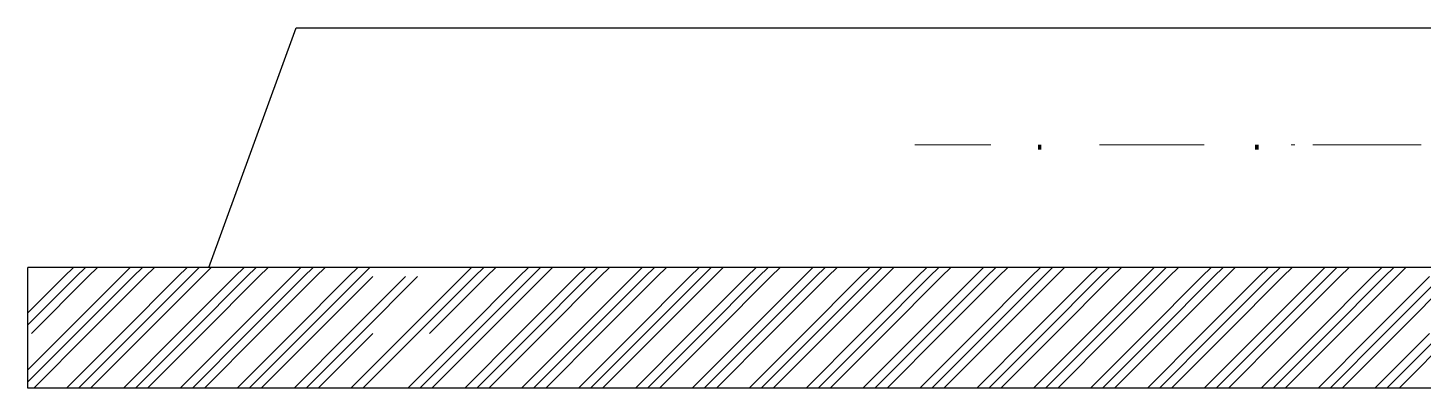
# Model space of a CAD drawing. Header units: inches. Extents: x 2435 to 7572, y 377 to 2555.
# Drawn here: x 5612.4 to 5872.6, y 1107.5 to 1174.7 of the extents above; entities that cross this region are included whole.
import ezdxf

# ---------------------------------------------------------------- set-up
doc = ezdxf.new("R2010")
doc.units = ezdxf.units.IN
doc.header["$MEASUREMENT"] = 0

msp = doc.modelspace()

# ---------------------------------------------------------------- hatches: boundary and pattern name
at = {"transparency": 33554559}
for points in [[(5801.41, 1151.95), (5800.74, 1151.95), (5800.74, 1152.89), (5801.41, 1152.89)], [(5841.88, 1151.95), (5841.2, 1151.95), (5841.2, 1152.89), (5841.88, 1152.89)]]:
    msp.add_hatch(color=256, dxfattribs=at).paths.add_polyline_path(points)

# ---------------------------------------------------------------- linework, layer by layer
for p, q in [((5646.18, 1130.03), (5662.42, 1174.65)), ((5662.42, 1174.65), (5988.5, 1174.65)), ((6089.81, 1130.03), (5612.43, 1130.03)), ((5612.43, 1107.53), (5612.43, 1130.03)), ((6089.81, 1107.53), (5612.43, 1107.53))]:
    msp.add_line(p, q)
at = {"lineweight": 5}
for p, q in [((5777.81, 1152.89), (5791.97, 1152.89)), ((5781.86, 1152.89), (5781.18, 1152.89)), ((5812.2, 1152.89), (5831.76, 1152.89)), ((5847.95, 1152.89), (5848.62, 1152.89)), ((5851.99, 1152.89), (5872.23, 1152.89))]:
    msp.add_line(p, q, dxfattribs=at)
at = {"linetype": 'Continuous'}
for p, q in [((5619.19, 1128.31), (5620.91, 1130.03)), ((5621.44, 1128.31), (5623.16, 1130.03)), ((5623.69, 1128.31), (5625.41, 1130.03)), ((5629.8, 1128.31), (5631.52, 1130.03)), ((5632.05, 1128.31), (5633.77, 1130.03)), ((5634.3, 1128.31), (5636.02, 1130.03)), ((5640.41, 1128.31), (5642.13, 1130.03)), ((5642.66, 1128.31), (5644.38, 1130.03)), ((5644.91, 1128.31), (5646.63, 1130.03)), ((5651.01, 1128.31), (5652.73, 1130.03)), ((5653.26, 1128.31), (5654.98, 1130.03)), ((5655.51, 1128.31), (5657.23, 1130.03)), ((5661.62, 1128.31), (5663.34, 1130.03)), ((5663.87, 1128.31), (5665.59, 1130.03)), ((5666.12, 1128.31), (5667.84, 1130.03)), ((5672.23, 1128.31), (5673.95, 1130.03)), ((5674.48, 1128.31), (5676.2, 1130.03)), ((5693.44, 1128.31), (5695.16, 1130.03)), ((5695.69, 1128.31), (5697.41, 1130.03)), ((5697.94, 1128.31), (5699.66, 1130.03)), ((5704.05, 1128.31), (5705.77, 1130.03)), ((5706.3, 1128.31), (5708.02, 1130.03)), ((5708.55, 1128.31), (5710.27, 1130.03)), ((5714.65, 1128.31), (5716.37, 1130.03)), ((5716.9, 1128.31), (5718.62, 1130.03)), ((5719.15, 1128.31), (5720.87, 1130.03)), ((5725.26, 1128.31), (5726.98, 1130.03)), ((5727.51, 1128.31), (5729.23, 1130.03)), ((5729.76, 1128.31), (5731.48, 1130.03)), ((5735.87, 1128.31), (5737.59, 1130.03)), ((5738.12, 1128.31), (5739.84, 1130.03)), ((5740.37, 1128.31), (5742.09, 1130.03)), ((5746.47, 1128.31), (5748.19, 1130.03)), ((5748.72, 1128.31), (5750.44, 1130.03)), ((5750.97, 1128.31), (5752.69, 1130.03)), ((5757.08, 1128.31), (5758.8, 1130.03)), ((5759.33, 1128.31), (5761.05, 1130.03)), ((5761.58, 1128.31), (5763.3, 1130.03)), ((5767.69, 1128.31), (5769.41, 1130.03)), ((5769.94, 1128.31), (5771.66, 1130.03)), ((5772.19, 1128.31), (5773.91, 1130.03)), ((5778.29, 1128.31), (5780.01, 1130.03)), ((5780.54, 1128.31), (5782.26, 1130.03)), ((5782.79, 1128.31), (5784.51, 1130.03)), ((5788.9, 1128.31), (5790.62, 1130.03)), ((5791.15, 1128.31), (5792.87, 1130.03)), ((5793.4, 1128.31), (5795.12, 1130.03)), ((5799.51, 1128.31), (5801.23, 1130.03)), ((5801.76, 1128.31), (5803.48, 1130.03)), ((5804.01, 1128.31), (5805.73, 1130.03)), ((5810.11, 1128.31), (5811.83, 1130.03)), ((5812.36, 1128.31), (5814.08, 1130.03)), ((5814.61, 1128.31), (5816.33, 1130.03)), ((5820.72, 1128.31), (5822.44, 1130.03)), ((5822.97, 1128.31), (5824.69, 1130.03)), ((5825.22, 1128.31), (5826.94, 1130.03)), ((5831.32, 1128.31), (5833.05, 1130.03)), ((5833.57, 1128.31), (5835.3, 1130.03)), ((5835.82, 1128.31), (5837.55, 1130.03)), ((5841.93, 1128.31), (5843.65, 1130.03)), ((5844.18, 1128.31), (5845.9, 1130.03)), ((5846.43, 1128.31), (5848.15, 1130.03)), ((5852.54, 1128.31), (5854.26, 1130.03)), ((5854.79, 1128.31), (5856.51, 1130.03)), ((5857.04, 1128.31), (5858.76, 1130.03)), ((5863.14, 1128.31), (5864.86, 1130.03)), ((5865.39, 1128.31), (5867.11, 1130.03)), ((5867.64, 1128.31), (5869.36, 1130.03)), ((5612.43, 1121.55), (5619.19, 1128.31)), ((5612.43, 1119.3), (5621.44, 1128.31)), ((5613.09, 1117.7), (5623.69, 1128.31)), ((5619.19, 1117.7), (5629.8, 1128.31)), ((5621.44, 1117.7), (5632.05, 1128.31)), ((5623.69, 1117.7), (5634.3, 1128.31)), ((5629.8, 1117.7), (5640.41, 1128.31)), ((5632.05, 1117.7), (5642.66, 1128.31)), ((5634.3, 1117.7), (5644.91, 1128.31)), ((5640.41, 1117.7), (5651.01, 1128.31)), ((5642.66, 1117.7), (5653.26, 1128.31)), ((5644.91, 1117.7), (5655.51, 1128.31)), ((5651.01, 1117.7), (5661.62, 1128.31)), ((5653.26, 1117.7), (5663.87, 1128.31)), ((5655.51, 1117.7), (5666.12, 1128.31)), ((5661.62, 1117.7), (5672.23, 1128.31)), ((5663.87, 1117.7), (5674.48, 1128.31)), ((5666.12, 1117.7), (5676.73, 1128.31)), ((5672.23, 1117.7), (5682.83, 1128.31)), ((5674.48, 1117.7), (5685.08, 1128.31)), ((5682.83, 1117.7), (5693.44, 1128.31)), ((5685.08, 1117.7), (5695.69, 1128.31)), ((5687.33, 1117.7), (5697.94, 1128.31)), ((5693.44, 1117.7), (5704.05, 1128.31)), ((5695.69, 1117.7), (5706.3, 1128.31)), ((5697.94, 1117.7), (5708.55, 1128.31)), ((5704.05, 1117.7), (5714.65, 1128.31)), ((5706.3, 1117.7), (5716.9, 1128.31)), ((5708.55, 1117.7), (5719.15, 1128.31)), ((5714.65, 1117.7), (5725.26, 1128.31)), ((5716.9, 1117.7), (5727.51, 1128.31)), ((5719.15, 1117.7), (5729.76, 1128.31)), ((5725.26, 1117.7), (5735.87, 1128.31)), ((5727.51, 1117.7), (5738.12, 1128.31)), ((5729.76, 1117.7), (5740.37, 1128.31)), ((5735.87, 1117.7), (5746.47, 1128.31)), ((5738.12, 1117.7), (5748.72, 1128.31)), ((5740.37, 1117.7), (5750.97, 1128.31)), ((5746.47, 1117.7), (5757.08, 1128.31)), ((5748.72, 1117.7), (5759.33, 1128.31)), ((5750.97, 1117.7), (5761.58, 1128.31)), ((5757.08, 1117.7), (5767.69, 1128.31)), ((5759.33, 1117.7), (5769.94, 1128.31)), ((5761.58, 1117.7), (5772.19, 1128.31)), ((5767.69, 1117.7), (5778.29, 1128.31)), ((5769.94, 1117.7), (5780.54, 1128.31)), ((5772.19, 1117.7), (5782.79, 1128.31)), ((5778.29, 1117.7), (5788.9, 1128.31)), ((5780.54, 1117.7), (5791.15, 1128.31)), ((5782.79, 1117.7), (5793.4, 1128.31)), ((5788.9, 1117.7), (5799.51, 1128.31)), ((5791.15, 1117.7), (5801.76, 1128.31)), ((5793.4, 1117.7), (5804.01, 1128.31)), ((5799.51, 1117.7), (5810.11, 1128.31)), ((5801.76, 1117.7), (5812.36, 1128.31)), ((5804.01, 1117.7), (5814.61, 1128.31)), ((5810.11, 1117.7), (5820.72, 1128.31)), ((5812.36, 1117.7), (5822.97, 1128.31)), ((5814.61, 1117.7), (5825.22, 1128.31)), ((5820.72, 1117.7), (5831.32, 1128.31)), ((5822.97, 1117.7), (5833.57, 1128.31)), ((5825.22, 1117.7), (5835.82, 1128.31)), ((5831.32, 1117.7), (5841.93, 1128.31)), ((5833.57, 1117.7), (5844.18, 1128.31)), ((5835.82, 1117.7), (5846.43, 1128.31)), ((5841.93, 1117.7), (5852.54, 1128.31)), ((5844.18, 1117.7), (5854.79, 1128.31)), ((5846.43, 1117.7), (5857.04, 1128.31)), ((5852.54, 1117.7), (5863.14, 1128.31)), ((5854.79, 1117.7), (5865.39, 1128.31)), ((5857.04, 1117.7), (5867.64, 1128.31)), ((5863.14, 1117.7), (5873.75, 1128.31)), ((5865.39, 1117.7), (5876, 1128.31)), ((5867.64, 1117.7), (5878.25, 1128.31)), ((5612.43, 1110.94), (5619.19, 1117.7)), ((5612.43, 1108.69), (5621.44, 1117.7)), ((5613.52, 1107.53), (5623.69, 1117.7)), ((5619.63, 1107.53), (5629.8, 1117.7)), ((5621.88, 1107.53), (5632.05, 1117.7)), ((5624.13, 1107.53), (5634.3, 1117.7)), ((5630.23, 1107.53), (5640.41, 1117.7)), ((5632.48, 1107.53), (5642.66, 1117.7)), ((5634.73, 1107.53), (5644.91, 1117.7)), ((5640.84, 1107.53), (5651.01, 1117.7)), ((5643.09, 1107.53), (5653.26, 1117.7)), ((5645.34, 1107.53), (5655.51, 1117.7)), ((5651.45, 1107.53), (5661.62, 1117.7)), ((5653.7, 1107.53), (5663.87, 1117.7)), ((5655.95, 1107.53), (5666.12, 1117.7)), ((5662.05, 1107.53), (5672.23, 1117.7)), ((5664.3, 1107.53), (5674.48, 1117.7)), ((5666.55, 1107.53), (5676.73, 1117.7)), ((5672.66, 1107.53), (5682.83, 1117.7)), ((5674.91, 1107.53), (5685.08, 1117.7)), ((5683.27, 1107.53), (5693.44, 1117.7)), ((5685.52, 1107.53), (5695.69, 1117.7)), ((5687.77, 1107.53), (5697.94, 1117.7)), ((5693.87, 1107.53), (5704.05, 1117.7)), ((5696.12, 1107.53), (5706.3, 1117.7)), ((5698.37, 1107.53), (5708.55, 1117.7)), ((5704.48, 1107.53), (5714.65, 1117.7)), ((5706.73, 1107.53), (5716.9, 1117.7)), ((5708.98, 1107.53), (5719.15, 1117.7)), ((5715.09, 1107.53), (5725.26, 1117.7)), ((5717.34, 1107.53), (5727.51, 1117.7)), ((5719.59, 1107.53), (5729.76, 1117.7)), ((5725.69, 1107.53), (5735.87, 1117.7)), ((5727.94, 1107.53), (5738.12, 1117.7)), ((5730.19, 1107.53), (5740.37, 1117.7)), ((5736.3, 1107.53), (5746.47, 1117.7)), ((5738.55, 1107.53), (5748.72, 1117.7)), ((5740.8, 1107.53), (5750.97, 1117.7)), ((5746.91, 1107.53), (5757.08, 1117.7)), ((5749.16, 1107.53), (5759.33, 1117.7)), ((5751.41, 1107.53), (5761.58, 1117.7)), ((5757.51, 1107.53), (5767.69, 1117.7)), ((5759.76, 1107.53), (5769.94, 1117.7)), ((5762.01, 1107.53), (5772.19, 1117.7)), ((5768.12, 1107.53), (5778.29, 1117.7)), ((5770.37, 1107.53), (5780.54, 1117.7)), ((5772.62, 1107.53), (5782.79, 1117.7)), ((5778.73, 1107.53), (5788.9, 1117.7)), ((5780.98, 1107.53), (5791.15, 1117.7)), ((5783.23, 1107.53), (5793.4, 1117.7)), ((5789.33, 1107.53), (5799.51, 1117.7)), ((5791.58, 1107.53), (5801.76, 1117.7)), ((5793.83, 1107.53), (5804.01, 1117.7)), ((5799.94, 1107.53), (5810.11, 1117.7)), ((5802.19, 1107.53), (5812.36, 1117.7)), ((5804.44, 1107.53), (5814.61, 1117.7)), ((5810.55, 1107.53), (5820.72, 1117.7)), ((5812.8, 1107.53), (5822.97, 1117.7)), ((5815.05, 1107.53), (5825.22, 1117.7)), ((5821.15, 1107.53), (5831.32, 1117.7)), ((5823.4, 1107.53), (5833.57, 1117.7)), ((5825.65, 1107.53), (5835.82, 1117.7)), ((5831.76, 1107.53), (5841.93, 1117.7)), ((5834.01, 1107.53), (5844.18, 1117.7)), ((5836.26, 1107.53), (5846.43, 1117.7)), ((5842.36, 1107.53), (5852.54, 1117.7)), ((5844.61, 1107.53), (5854.79, 1117.7)), ((5846.86, 1107.53), (5857.04, 1117.7)), ((5852.97, 1107.53), (5863.14, 1117.7)), ((5855.22, 1107.53), (5865.39, 1117.7)), ((5857.47, 1107.53), (5867.64, 1117.7)), ((5863.58, 1107.53), (5873.75, 1117.7)), ((5865.83, 1107.53), (5876, 1117.7)), ((5868.08, 1107.53), (5878.25, 1117.7))]:
    msp.add_line(p, q, dxfattribs=at)

doc.saveas('drawing.dxf')
